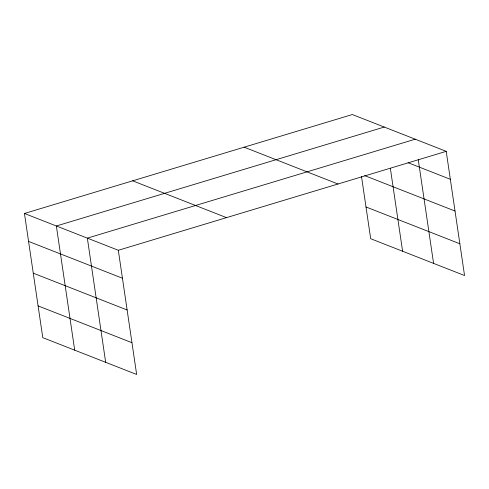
<?xml version="1.0" encoding="UTF-8"?>
<svg xmlns="http://www.w3.org/2000/svg" width="489" height="489" viewBox="0 0 489 489"><rect width="100%" height="100%" fill="white"/><g stroke="black" fill="none" stroke-linecap="round" stroke-linejoin="round"><path stroke-width="0.73" d="M24.45 213.473L118.314 250.282L136.651 374.464L42.787 337.654L24.45 213.473L352.349 114.536L446.212 151.345L464.55 275.527L370.686 238.718L361.493 176.474M384.262 127.054L56.363 225.985L74.701 350.167M415.24 139.2L87.342 238.137L105.673 362.312M118.314 250.282L446.212 151.345M408.101 162.727L450.338 179.292M364.708 175.63L455.027 211.046M244.139 147.189L338.009 183.998M365.998 206.963L459.862 243.773M132.66 180.826L226.523 217.636M28.576 241.413L122.439 278.223M33.264 273.174L127.128 309.983M38.099 305.894L131.963 342.703M418.248 159.591L433.578 263.382M390.35 168.289L402.6 251.236"/></g></svg>
